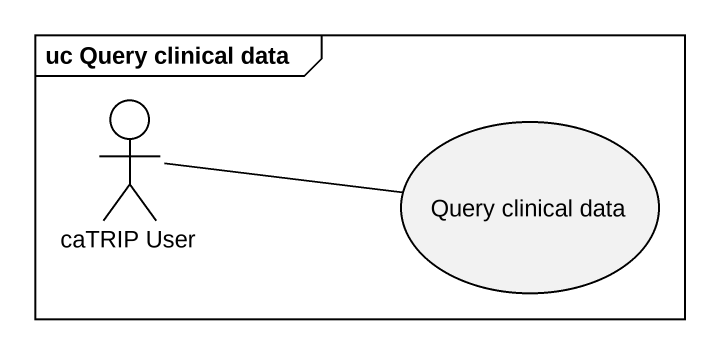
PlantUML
@startuml
mainframe uc Query clinical data
actor "caTRIP User" as caTRIP_User
usecase "Query clinical data" as Query_clinical_data
caTRIP_User -right- Query_clinical_data
@enduml
